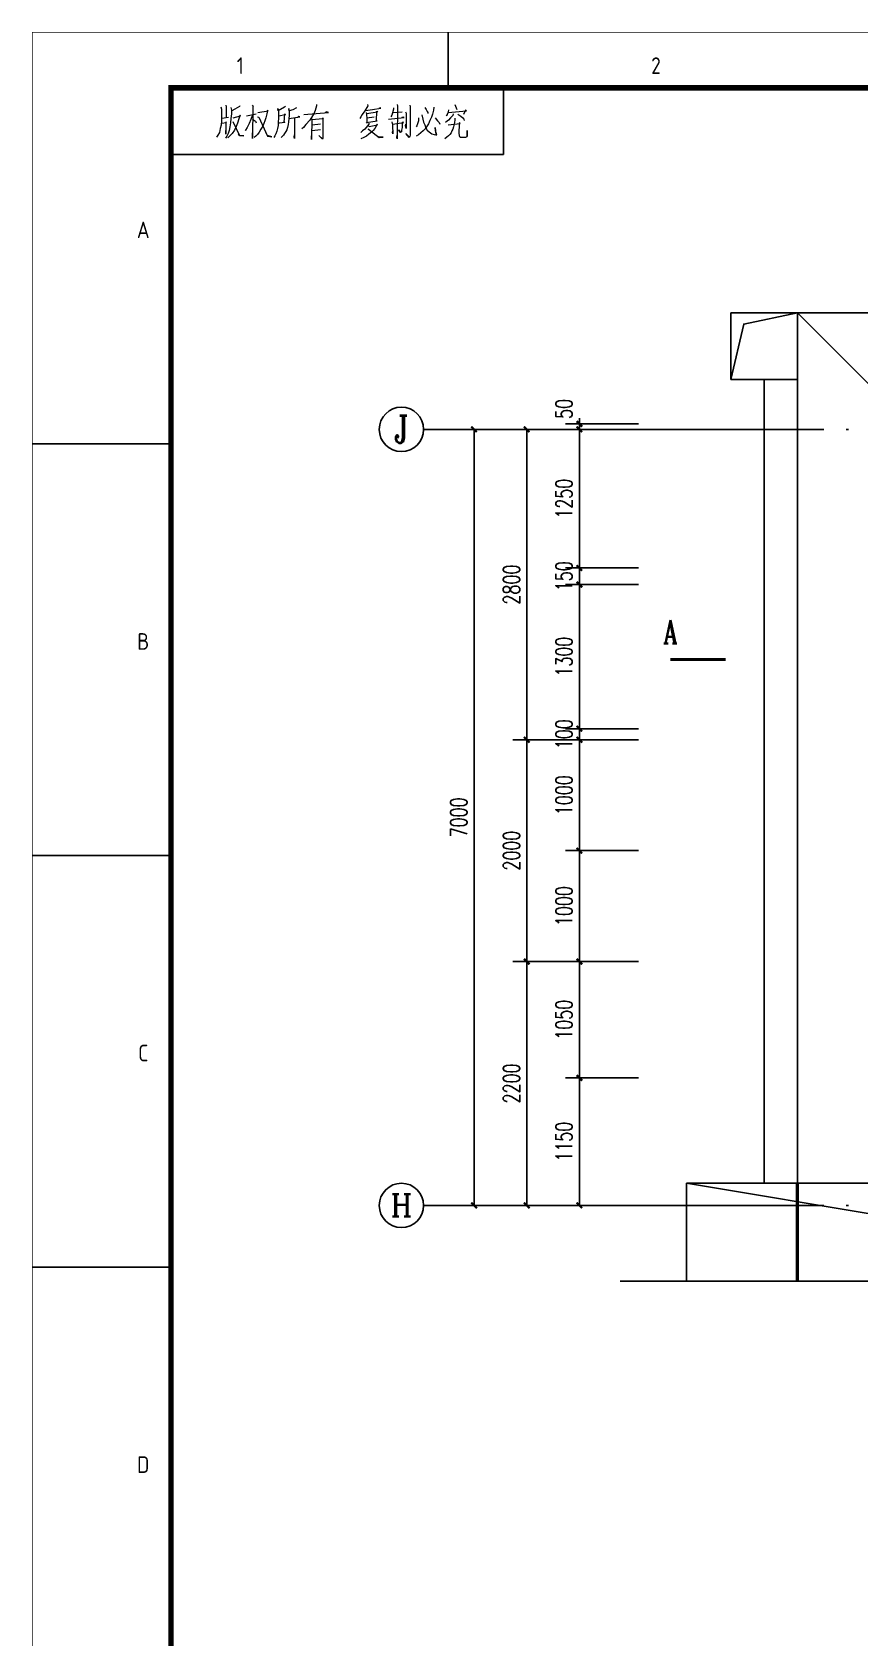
# Model space of a CAD drawing. Extents: x -93062 to 326984, y -142534 to 91021.
# Drawn here: x 141640 to 149106, y -17960 to -3476 of the extents above; entities that cross this region are included whole.
import ezdxf
from ezdxf.enums import TextEntityAlignment as Align

# ---------------------------------------------------------------- set-up
doc = ezdxf.new("R2010")
doc.units = 0
doc.header["$LTSCALE"] = 1000
doc.header["$MEASUREMENT"] = 0
doc.linetypes.add('DASH', pattern=[0.35, 0.25, -0.1])
doc.linetypes.add('DOTE', pattern=[2.42, 2, -0.2, 0.02, -0.2])
doc.layers.get('0').update_dxf_attribs({"color": 8})
doc.layers.get('Defpoints').update_dxf_attribs({"color": 8})
for name, color, linetype in [('AXIS', 8, 'Continuous'), ('AXIS_TEXT', 8, 'Continuous'), ('DIM_SYMB', 8, 'Continuous'), ('DOTE', 8, 'DOTE'), ('GROUND', 8, 'Continuous'), ('PUB_DIM', 8, 'Continuous'), ('PUB_TEXT', 8, 'Continuous'), ('STAIR', 8, 'Continuous')]:
    doc.layers.add(name, color=color, linetype=linetype)
doc.styles.add('_TCH_AXIS', font='COMPLEX', dxfattribs={"bigfont": 'GBCBIG'})
doc.styles.add('_TCH_DIM_T3', font='SIMPLEX', dxfattribs={"width": 0.705882, "bigfont": 'GBCBIG'})
doc.styles.add('_TCH_LABEL', font='COMPLEX', dxfattribs={"bigfont": 'GBCBIG'})
doc.styles.add('COMPLEX', font='COMPLEX')
doc.styles.get("Standard").update_dxf_attribs({"font": 'gbenor.shx', "bigfont": 'gbcbig.shx'})
doc.styles.add('TK', font='GEDITXT.SHX', dxfattribs={"width": 0.85, "height": 3.5, "bigfont": 'DXT.SHX'})
doc.dimstyles.new('_TCH_ARCH&&50', dxfattribs={"dimtxt": 148.75, "dimasz": 50, "dimexe": 125, "dimexo": 150, "dimgap": 63.125, "dimtad": 1, "dimdec": 0, "dimzin": 0, "dimdsep": 46, "dimtxsty": '_TCH_DIM_T3', "dimblk": 'ARCHTICK', "dimcen": 0.09, "dimazin": 2, "dimtfac": 1, "dimtdec": 0, "dimtix": 1, "dimtmove": 2, "dimatfit": 3, "dimfxl": 1, "dimtolj": 1, "dimtzin": 0, "dimarcsym": 0})

# ---------------------------------------------------------------- blocks, each defined once
blk = doc.blocks.new('GEDI_WK_A11')
at = {"color": 3}
for p, q in [((75, 584), (75, 594)), ((85, 572), (85, 584)), ((25, 572), (85, 572)), ((25, 519.75), (0, 519.75)), ((25, 445.5), (0, 445.5)), ((25, 371.25), (0, 371.25))]:
    blk.add_line(p, q, dxfattribs=at)
for points, const_width in [([(0, 0), (1050, 0), (1050, 594), (0, 594)], 0.1), ([(25, 10), (1040, 10), (1040, 584), (25, 584)], 1)]:
    blk.add_lwpolyline(points, close=True, dxfattribs=dict(at, const_width=const_width))
for s, p in [('1', (37.5, 588)), ('2', (112.5, 588))]:
    blk.add_text(s, height=3, dxfattribs=at).set_placement(p, align=Align.MIDDLE)
for s, p in [('A', (20, 556.88)), ('B', (20, 482.62)), ('C', (20, 408.38)), ('D', (20, 334.12))]:
    blk.add_text(s, height=3, dxfattribs=at).set_placement(p, align=Align.CENTER)
blk = doc.blocks.new('GEDI_Copyright_2012')
at = {"color": 7, "lineweight": 0}
for points in [[(8.99, -3.43), (9.11, -3.83), (9.11, -5.03), (9.11, -5.93), (9.03, -6.73), (8.9, -7.33), (8.73, -8.03), (8.48, -8.53), (8.22, -8.93)], [(9.16, -5.48), (10.39, -5.28)], [(10.81, -3.53), (10.9, -4.03), (10.9, -4.68), (10.81, -5.53), (10.73, -6.33), (10.6, -7.03), (10.47, -7.68), (10.3, -8.23), (10.09, -8.72), (9.84, -9.08)], [(9.88, -3.13), (9.96, -3.43), (9.96, -5.33)], [(11.2, -5.43), (12.56, -5.08), (12.47, -4.93), (12.26, -5.58), (12, -6.38), (11.75, -6.98), (11.45, -7.63), (11.03, -8.23), (10.6, -8.68), (10.26, -9.03)], [(12.43, -3.23), (12.34, -3.38), (11.53, -3.88), (10.98, -4.13)], [(14.72, -4.88), (14.42, -5.73), (14.08, -6.43), (13.74, -7.13), (13.45, -7.63), (13.36, -7.78)], [(13.62, -5.08), (15.4, -4.68)], [(14.64, -3.13), (14.81, -3.38), (14.76, -3.33), (14.72, -9.13), (14.68, -8.72), (14.72, -8.13)], [(14.72, -5.63), (15.27, -6.03), (15.4, -6.33)], [(15.7, -4.48), (17.52, -4.18), (17.44, -4.03), (17.27, -4.68), (17.1, -5.43), (16.93, -5.93), (16.76, -6.43), (16.55, -6.93), (16.21, -7.48), (15.91, -7.98), (15.61, -8.43), (15.32, -8.72), (15.02, -8.98)], [(15.61, -5.23), (15.87, -5.28), (17.44, -8.72), (18.2, -8.83), (17.44, -8.63), (17.14, -8.08)], [(20.67, -3.38), (20.5, -3.48), (19.35, -4.13), (19.27, -3.73), (19.4, -4.13), (19.4, -5.43), (19.35, -6.23), (19.31, -6.78), (19.22, -7.33), (19.1, -7.83), (18.93, -8.33), (18.72, -8.68), (18.54, -8.98)], [(19.48, -6.38), (19.56, -6.33), (20.54, -6.18), (20.41, -6.23), (20.54, -4.68), (20.63, -4.88), (19.44, -5.13)], [(22.67, -3.58), (21.99, -3.98), (21.35, -4.13), (21.26, -3.73), (21.35, -4.33), (21.31, -4.93), (21.26, -5.58), (21.22, -6.13), (21.13, -6.63), (21.05, -7.18), (20.92, -7.58), (20.71, -7.88), (20.5, -8.23), (20.28, -8.53), (20.07, -8.78), (19.86, -8.98)], [(21.31, -5.53), (23.22, -5.23), (23.09, -5.18), (22.88, -5.28)], [(22.28, -5.43), (22.28, -9.13), (22.24, -8.88), (22.28, -8.48)], [(26.28, -2.98), (26.28, -3.23), (26.02, -4.08), (25.76, -4.68), (25.51, -5.08), (25.04, -5.83), (24.36, -6.63), (23.9, -7.13), (23.6, -7.38)], [(23.98, -4.83), (28.4, -4.43), (28.14, -4.33)], [(25.34, -5.53), (25.43, -5.73), (25.38, -9.03), (25.38, -9.33), (25.34, -9.03), (25.38, -8.68)], [(25.43, -5.73), (27.38, -5.53), (27.38, -5.43), (27.47, -5.53), (27.38, -5.58), (27.38, -9.08), (27.34, -9.28), (26.66, -8.63), (27.34, -9.18)], [(28.14, -4.33), (27.8, -4.48)], [(35.45, -3.03), (35.49, -3.23), (34.98, -4.18), (34.52, -4.83), (34.26, -5.23), (34.05, -5.53)], [(35.11, -4.08), (36.34, -3.93), (37.87, -3.68), (37.75, -3.63), (37.49, -3.73)], [(35.24, -4.43), (35.28, -4.73), (35.32, -5.58), (35.32, -6.38), (35.28, -6.23), (37.19, -5.93), (37.07, -5.93), (37.15, -4.23), (37.28, -4.38), (35.28, -4.68)], [(36.64, -5.28), (35.36, -5.48)], [(39.27, -5.63), (42.08, -5.33), (42.03, -5.33), (41.87, -5.28), (41.65, -5.38)], [(40.12, -3.58), (40.16, -3.88), (39.83, -4.93), (39.66, -5.23)], [(40.12, -4.48), (41.74, -4.33)], [(40.8, -3.03), (40.84, -3.28), (40.8, -9.23), (40.72, -8.88), (40.8, -8.53)], [(42.33, -4.33), (42.42, -4.58), (42.42, -7.33), (42.33, -6.83), (42.37, -6.53)], [(43.1, -3.13), (43.18, -3.43), (43.14, -8.23), (43.14, -8.53), (43.1, -8.78), (43.05, -8.88), (42.97, -8.98), (42.37, -8.23), (43.05, -8.88)], [(47.43, -3.48), (47.39, -4.03), (47.17, -4.73), (47, -5.28), (46.71, -5.88), (46.45, -6.48), (46.2, -6.88), (45.86, -7.38), (45.47, -7.78), (45.09, -8.13), (44.67, -8.48), (44.24, -8.72)], [(44.67, -5.43), (44.63, -5.93), (44.5, -6.48), (44.37, -6.83), (44.24, -7.03)], [(45.26, -4.88), (45.43, -5.63), (45.56, -6.18), (45.77, -6.68), (45.99, -7.23), (46.24, -7.63), (46.58, -7.93), (47.05, -8.28), (47.51, -8.43), (47.81, -8.48), (47.94, -8.48), (47.73, -7.78), (47.64, -7.13), (47.81, -8.48)], [(45.82, -3.53), (46.07, -3.93), (46.24, -4.28), (46.32, -4.48), (46.32, -4.63)], [(47.64, -5.43), (48.07, -5.93), (48.36, -6.28), (48.49, -6.58)], [(51.21, -5.48), (51.21, -5.83), (51.08, -6.58), (50.95, -7.03), (50.83, -7.43), (50.7, -7.78), (50.53, -8.13), (50.32, -8.43), (50.06, -8.68), (49.77, -8.93), (49.43, -9.18)], [(50.91, -4.68), (50.83, -4.98), (50.44, -5.43), (50.06, -5.83), (49.81, -6.03), (49.55, -6.23)], [(50.06, -3.98), (50.02, -4.33), (49.94, -4.58), (49.85, -4.83), (49.77, -4.98), (49.68, -5.03), (50.02, -4.43), (53.29, -4.13), (53.16, -4.03), (52.78, -4.83)], [(51.21, -3.03), (51.47, -3.58), (51.55, -3.93)], [(51.76, -4.78), (52.27, -5.13), (52.65, -5.43), (52.83, -5.68), (52.91, -5.88)], [(9.11, -6.38), (10.01, -6.28), (9.92, -6.13), (9.92, -8.38), (9.88, -8.08), (9.88, -7.68)], [(11.15, -6.08), (12.34, -8.63), (13.15, -8.68), (12.38, -8.58), (12.17, -8.28)], [(26.96, -6.58), (25.47, -6.73)], [(25.47, -7.68), (26.96, -7.53)], [(35.71, -6.38), (35.71, -6.53), (34.98, -7.43), (34.56, -7.78), (34.26, -8.03)], [(35.62, -6.88), (35.75, -6.98), (37.28, -6.68), (37.23, -6.53), (36.77, -7.33), (36.47, -7.68), (36.17, -7.98), (35.71, -8.38), (35.28, -8.72), (34.81, -8.98), (34.26, -9.23)], [(35.54, -7.38), (35.62, -7.43), (37.57, -8.98), (38.3, -8.93), (37.57, -8.93), (37.32, -8.78)], [(39.87, -6.13), (39.95, -6.68), (39.95, -6.78), (40, -8.28), (39.95, -7.98), (40, -7.73)], [(40, -6.58), (41.95, -6.28), (41.82, -6.13), (41.74, -6.53), (41.69, -7.18), (41.61, -7.63), (41.57, -7.93), (41.44, -8.08), (41.06, -7.58), (41.48, -8.03)], [(49.98, -6.68), (52.19, -6.43), (52.06, -6.28), (52.02, -6.58), (51.93, -8.18), (51.97, -8.63), (52.06, -8.78), (52.19, -8.88), (52.4, -8.88), (52.61, -8.88), (53.21, -8.88), (53.42, -8.78), (53.46, -8.72), (53.42, -7.68), (53.42, -8.78)]]:
    blk.add_lwpolyline(points, dxfattribs=at)
blk = doc.blocks.new('A$C024A6866')
for name, p in [('GEDI_WK_A11', (0, 0)), ('GEDI_Copyright_2012', (25, 584))]:
    blk.add_blockref(name, p)
at = {"style": 'TK', "width": 0.85}
for tag, height, p in [('PROJECTNAME', 4.75, (985, 44)), ('PHASE', 4, (1027, 44)), ('DRAWINGNAME', 4.75, (995, 31))]:
    blk.add_attdef(tag, text='', height=height, dxfattribs=at).set_placement(p, align=Align.MIDDLE_CENTER)
for tag, p, height in [('APPROVE', (872, 32.75), 3.5), ('DESIGN', (917, 32.75), 3.5), ('REVIEW1', (872, 25.75), 3.5), ('DRAW', (917, 25.75), 3.5), ('REVIEW2', (872, 18.75), 3.5), ('PROPORTION', (917, 18.75), 3.5), ('DRAWINGNUMBER', (967, 18.5), 4), ('CHECK', (872, 11.75), 3.5), ('DATE', (917, 11.75), 3.5), ('VERSION', (1033, 11.75), 3.5)]:
    blk.add_attdef(tag, p, '', height=height, dxfattribs=at)
blk = doc.blocks.new('sgdsg')
at = {"xscale": 50, "yscale": 50, "zscale": 50}
blk.add_blockref('A$C024A6866', (-52500, 0), dxfattribs=at)
blk = doc.blocks.new('_ArchTick')
at = {"color": 0, "linetype": 'ByBlock', "const_width": 0.4}
blk.add_lwpolyline([(-0.5, -0.5), (0.5, 0.5)], dxfattribs=at)
blk = doc.blocks.new('*D880')
at = {"layer": 'Defpoints', "color": 0, "transparency": 16777216}
for p in [(146576, -7009), (147258, -7009), (147258, -7059)]:
    blk.add_point(p, dxfattribs=at)
at = {"layer": 'PUB_DIM', "color": 0, "lineweight": -2, "transparency": 16777216}
for p, q in [((147108, -7009), (146451, -7009)), ((147108, -7059), (146451, -7059)), ((146576, -7009), (146576, -6959)), ((146576, -7059), (146576, -7009)), ((146576, -7059), (146576, -7109))]:
    blk.add_line(p, q, dxfattribs=at)
at = {"layer": 'PUB_DIM', "color": 0, "lineweight": -2, "transparency": 16777216, "xscale": 50, "yscale": 50, "zscale": 50}
for p, rotation in [((146576, -7009), 270), ((146576, -7059), 90)]:
    blk.add_blockref('_ArchTick', p, dxfattribs=dict(at, rotation=rotation))
at = {"layer": 'PUB_DIM', "color": 0, "transparency": 16777216, "insert": (146438, -6874), "char_height": 148.8, "attachment_point": 5, "rotation": 90, "style": '_TCH_DIM_T3'}
blk.add_mtext('\\A1;50', dxfattribs=at)
blk = doc.blocks.new('*D881')
at = {"layer": 'Defpoints', "color": 0, "transparency": 16777216}
for p in [(146576, -7059), (147258, -7059), (147258, -8309)]:
    blk.add_point(p, dxfattribs=at)
at = {"layer": 'PUB_DIM', "color": 0, "lineweight": -2, "transparency": 16777216}
for p, q in [((147108, -7059), (146451, -7059)), ((146576, -8309), (146576, -7059)), ((147108, -8309), (146451, -8309))]:
    blk.add_line(p, q, dxfattribs=at)
at = {"layer": 'PUB_DIM', "color": 0, "lineweight": -2, "transparency": 16777216, "xscale": 50, "yscale": 50, "zscale": 50}
for p, rotation in [((146576, -7059), 90), ((146576, -8309), 270)]:
    blk.add_blockref('_ArchTick', p, dxfattribs=dict(at, rotation=rotation))
at = {"layer": 'PUB_DIM', "color": 0, "transparency": 16777216, "insert": (146438, -7684), "char_height": 148.8, "attachment_point": 5, "rotation": 90, "style": '_TCH_DIM_T3'}
blk.add_mtext('\\A1;1250', dxfattribs=at)
blk = doc.blocks.new('*D882')
at = {"layer": 'Defpoints', "color": 0, "transparency": 16777216}
for p in [(146576, -8309), (147258, -8309), (147258, -8459)]:
    blk.add_point(p, dxfattribs=at)
at = {"layer": 'PUB_DIM', "color": 0, "lineweight": -2, "transparency": 16777216}
for p, q in [((147108, -8309), (146451, -8309)), ((146576, -8309), (146576, -8259)), ((146576, -8459), (146576, -8309)), ((147108, -8459), (146451, -8459)), ((146576, -8459), (146576, -8509))]:
    blk.add_line(p, q, dxfattribs=at)
at = {"layer": 'PUB_DIM', "color": 0, "lineweight": -2, "transparency": 16777216, "xscale": 50, "yscale": 50, "zscale": 50}
for p, rotation in [((146576, -8309), 270), ((146576, -8459), 90)]:
    blk.add_blockref('_ArchTick', p, dxfattribs=dict(at, rotation=rotation))
at = {"layer": 'PUB_DIM', "color": 0, "transparency": 16777216, "insert": (146438, -8384), "char_height": 148.8, "attachment_point": 5, "rotation": 90, "style": '_TCH_DIM_T3'}
blk.add_mtext('\\A1;150', dxfattribs=at)
blk = doc.blocks.new('*D883')
at = {"layer": 'Defpoints', "color": 0, "transparency": 16777216}
for p in [(146576, -8459), (147258, -8459), (147258, -9759)]:
    blk.add_point(p, dxfattribs=at)
at = {"layer": 'PUB_DIM', "color": 0, "lineweight": -2, "transparency": 16777216}
for p, q in [((147108, -8459), (146451, -8459)), ((146576, -9759), (146576, -8459)), ((147108, -9759), (146451, -9759))]:
    blk.add_line(p, q, dxfattribs=at)
at = {"layer": 'PUB_DIM', "color": 0, "lineweight": -2, "transparency": 16777216, "xscale": 50, "yscale": 50, "zscale": 50}
for p, rotation in [((146576, -8459), 90), ((146576, -9759), 270)]:
    blk.add_blockref('_ArchTick', p, dxfattribs=dict(at, rotation=rotation))
at = {"layer": 'PUB_DIM', "color": 0, "transparency": 16777216, "insert": (146438, -9109), "char_height": 148.8, "attachment_point": 5, "rotation": 90, "style": '_TCH_DIM_T3'}
blk.add_mtext('\\A1;1300', dxfattribs=at)
blk = doc.blocks.new('*D884')
at = {"layer": 'Defpoints', "color": 0, "transparency": 16777216}
for p in [(146576, -9759), (147258, -9759), (147258, -9859)]:
    blk.add_point(p, dxfattribs=at)
at = {"layer": 'PUB_DIM', "color": 0, "lineweight": -2, "transparency": 16777216}
for p, q in [((147108, -9759), (146451, -9759)), ((146576, -9759), (146576, -9709)), ((146576, -9859), (146576, -9759)), ((147108, -9859), (146451, -9859)), ((146576, -9859), (146576, -9909))]:
    blk.add_line(p, q, dxfattribs=at)
at = {"layer": 'PUB_DIM', "color": 0, "lineweight": -2, "transparency": 16777216, "xscale": 50, "yscale": 50, "zscale": 50}
for p, rotation in [((146576, -9759), 270), ((146576, -9859), 90)]:
    blk.add_blockref('_ArchTick', p, dxfattribs=dict(at, rotation=rotation))
at = {"layer": 'PUB_DIM', "color": 0, "transparency": 16777216, "insert": (146438, -9809), "char_height": 148.8, "attachment_point": 5, "rotation": 90, "style": '_TCH_DIM_T3'}
blk.add_mtext('\\A1;100', dxfattribs=at)
blk = doc.blocks.new('*D885')
at = {"layer": 'Defpoints', "color": 0, "transparency": 16777216}
for p in [(146576, -9859), (147258, -9859), (147258, -10859)]:
    blk.add_point(p, dxfattribs=at)
at = {"layer": 'PUB_DIM', "color": 0, "lineweight": -2, "transparency": 16777216}
for p, q in [((147108, -9859), (146451, -9859)), ((146576, -10859), (146576, -9859)), ((147108, -10859), (146451, -10859))]:
    blk.add_line(p, q, dxfattribs=at)
at = {"layer": 'PUB_DIM', "color": 0, "lineweight": -2, "transparency": 16777216, "xscale": 50, "yscale": 50, "zscale": 50}
for p, rotation in [((146576, -9859), 90), ((146576, -10859), 270)]:
    blk.add_blockref('_ArchTick', p, dxfattribs=dict(at, rotation=rotation))
at = {"layer": 'PUB_DIM', "color": 0, "transparency": 16777216, "insert": (146438, -10359), "char_height": 148.8, "attachment_point": 5, "rotation": 90, "style": '_TCH_DIM_T3'}
blk.add_mtext('\\A1;1000', dxfattribs=at)
blk = doc.blocks.new('*D886')
at = {"layer": 'Defpoints', "color": 0, "transparency": 16777216}
for p in [(146576, -10859), (147258, -10859), (147258, -11859)]:
    blk.add_point(p, dxfattribs=at)
at = {"layer": 'PUB_DIM', "color": 0, "lineweight": -2, "transparency": 16777216}
for p, q in [((147108, -10859), (146451, -10859)), ((146576, -11859), (146576, -10859)), ((147108, -11859), (146451, -11859))]:
    blk.add_line(p, q, dxfattribs=at)
at = {"layer": 'PUB_DIM', "color": 0, "lineweight": -2, "transparency": 16777216, "xscale": 50, "yscale": 50, "zscale": 50}
for p, rotation in [((146576, -10859), 90), ((146576, -11859), 270)]:
    blk.add_blockref('_ArchTick', p, dxfattribs=dict(at, rotation=rotation))
at = {"layer": 'PUB_DIM', "color": 0, "transparency": 16777216, "insert": (146438, -11359), "char_height": 148.8, "attachment_point": 5, "rotation": 90, "style": '_TCH_DIM_T3'}
blk.add_mtext('\\A1;1000', dxfattribs=at)
blk = doc.blocks.new('*D887')
at = {"layer": 'Defpoints', "color": 0, "transparency": 16777216}
for p in [(146576, -11859), (147258, -11859), (147258, -12909)]:
    blk.add_point(p, dxfattribs=at)
at = {"layer": 'PUB_DIM', "color": 0, "lineweight": -2, "transparency": 16777216}
for p, q in [((147108, -11859), (146451, -11859)), ((146576, -12909), (146576, -11859)), ((147108, -12909), (146451, -12909))]:
    blk.add_line(p, q, dxfattribs=at)
at = {"layer": 'PUB_DIM', "color": 0, "lineweight": -2, "transparency": 16777216, "xscale": 50, "yscale": 50, "zscale": 50}
for p, rotation in [((146576, -11859), 90), ((146576, -12909), 270)]:
    blk.add_blockref('_ArchTick', p, dxfattribs=dict(at, rotation=rotation))
at = {"layer": 'PUB_DIM', "color": 0, "transparency": 16777216, "insert": (146438, -12384), "char_height": 148.8, "attachment_point": 5, "rotation": 90, "style": '_TCH_DIM_T3'}
blk.add_mtext('\\A1;1050', dxfattribs=at)
blk = doc.blocks.new('*D888')
at = {"layer": 'Defpoints', "color": 0, "transparency": 16777216}
for p in [(146576, -12909), (147258, -12909), (147258, -14059)]:
    blk.add_point(p, dxfattribs=at)
at = {"layer": 'PUB_DIM', "color": 0, "lineweight": -2, "transparency": 16777216}
for p, q in [((147108, -12909), (146451, -12909)), ((146576, -14059), (146576, -12909)), ((147108, -14059), (146451, -14059))]:
    blk.add_line(p, q, dxfattribs=at)
at = {"layer": 'PUB_DIM', "color": 0, "lineweight": -2, "transparency": 16777216, "xscale": 50, "yscale": 50, "zscale": 50}
for p, rotation in [((146576, -12909), 90), ((146576, -14059), 270)]:
    blk.add_blockref('_ArchTick', p, dxfattribs=dict(at, rotation=rotation))
at = {"layer": 'PUB_DIM', "color": 0, "transparency": 16777216, "insert": (146438, -13484), "char_height": 148.8, "attachment_point": 5, "rotation": 90, "style": '_TCH_DIM_T3'}
blk.add_mtext('\\A1;1150', dxfattribs=at)
blk = doc.blocks.new('*D896')
at = {"layer": 'Defpoints', "color": 0, "transparency": 16777216}
for p in [(145626, -7059), (146308, -7059), (146308, -14059)]:
    blk.add_point(p, dxfattribs=at)
at = {"layer": 'PUB_DIM', "color": 0, "lineweight": -2, "transparency": 16777216}
for p, q in [((146158, -7059), (145501, -7059)), ((145626, -14059), (145626, -7059)), ((146158, -14059), (145501, -14059))]:
    blk.add_line(p, q, dxfattribs=at)
at = {"layer": 'PUB_DIM', "color": 0, "lineweight": -2, "transparency": 16777216, "xscale": 50, "yscale": 50, "zscale": 50}
for p, rotation in [((145626, -7059), 90), ((145626, -14059), 270)]:
    blk.add_blockref('_ArchTick', p, dxfattribs=dict(at, rotation=rotation))
at = {"layer": 'PUB_DIM', "color": 0, "transparency": 16777216, "insert": (145488, -10559), "char_height": 148.8, "attachment_point": 5, "rotation": 90, "style": '_TCH_DIM_T3'}
blk.add_mtext('\\A1;7000', dxfattribs=at)
blk = doc.blocks.new('*D897')
at = {"layer": 'Defpoints', "color": 0, "transparency": 16777216}
for p in [(146101, -7059), (146782, -7059), (146782, -9859)]:
    blk.add_point(p, dxfattribs=at)
at = {"layer": 'PUB_DIM', "color": 0, "lineweight": -2, "transparency": 16777216}
for p, q in [((146632, -7059), (145976, -7059)), ((146101, -9859), (146101, -7059)), ((146632, -9859), (145976, -9859))]:
    blk.add_line(p, q, dxfattribs=at)
at = {"layer": 'PUB_DIM', "color": 0, "lineweight": -2, "transparency": 16777216, "xscale": 50, "yscale": 50, "zscale": 50}
for p, rotation in [((146101, -7059), 90), ((146101, -9859), 270)]:
    blk.add_blockref('_ArchTick', p, dxfattribs=dict(at, rotation=rotation))
at = {"layer": 'PUB_DIM', "color": 0, "transparency": 16777216, "insert": (145964, -8459), "char_height": 148.8, "attachment_point": 5, "rotation": 90, "style": '_TCH_DIM_T3'}
blk.add_mtext('\\A1;2800', dxfattribs=at)
blk = doc.blocks.new('*D898')
at = {"layer": 'Defpoints', "color": 0, "transparency": 16777216}
for p in [(146101, -9859), (146782, -9859), (146782, -11859)]:
    blk.add_point(p, dxfattribs=at)
at = {"layer": 'PUB_DIM', "color": 0, "lineweight": -2, "transparency": 16777216}
for p, q in [((146632, -9859), (145976, -9859)), ((146101, -11859), (146101, -9859)), ((146632, -11859), (145976, -11859))]:
    blk.add_line(p, q, dxfattribs=at)
at = {"layer": 'PUB_DIM', "color": 0, "lineweight": -2, "transparency": 16777216, "xscale": 50, "yscale": 50, "zscale": 50}
for p, rotation in [((146101, -9859), 90), ((146101, -11859), 270)]:
    blk.add_blockref('_ArchTick', p, dxfattribs=dict(at, rotation=rotation))
at = {"layer": 'PUB_DIM', "color": 0, "transparency": 16777216, "insert": (145964, -10859), "char_height": 148.8, "attachment_point": 5, "rotation": 90, "style": '_TCH_DIM_T3'}
blk.add_mtext('\\A1;2000', dxfattribs=at)
blk = doc.blocks.new('*D899')
at = {"layer": 'Defpoints', "color": 0, "transparency": 16777216}
for p in [(146101, -11859), (146782, -11859), (146782, -14059)]:
    blk.add_point(p, dxfattribs=at)
at = {"layer": 'PUB_DIM', "color": 0, "lineweight": -2, "transparency": 16777216}
for p, q in [((146632, -11859), (145976, -11859)), ((146101, -14059), (146101, -11859)), ((146632, -14059), (145976, -14059))]:
    blk.add_line(p, q, dxfattribs=at)
at = {"layer": 'PUB_DIM', "color": 0, "lineweight": -2, "transparency": 16777216, "xscale": 50, "yscale": 50, "zscale": 50}
for p, rotation in [((146101, -11859), 90), ((146101, -14059), 270)]:
    blk.add_blockref('_ArchTick', p, dxfattribs=dict(at, rotation=rotation))
at = {"layer": 'PUB_DIM', "color": 0, "transparency": 16777216, "insert": (145964, -12959), "char_height": 148.8, "attachment_point": 5, "rotation": 90, "style": '_TCH_DIM_T3'}
blk.add_mtext('\\A1;2200', dxfattribs=at)
blk = doc.blocks.new('_AXISO')
blk.add_circle((0, 0), 0.5)
at = {"layer": 'AXIS_TEXT', "style": 'COMPLEX', "width": 1.041667}
blk.add_attdef('A', text='', height=0.56, dxfattribs=at).set_placement((-0.25, -0.28), (0.25, -0.28), align=Align.FIT)

msp = doc.modelspace()

# ---------------------------------------------------------------- linework, layer by layer
at = {"layer": 'AXIS'}
for p, q in [((146782.5, -7058.9), (145170.8, -7058.9)), ((146782.5, -14058.9), (145170.8, -14058.9))]:
    msp.add_line(p, q, dxfattribs=at)
at = {"layer": 'DIM_SYMB', "const_width": 25}
msp.add_lwpolyline([(147397, -9135), (147897, -9135)], dxfattribs=at)
at = {"layer": 'DIM_SYMB'}
msp.add_lwpolyline([(146943.2, -14742.5), (152218.4, -14742.5), (152256.6, -14637.5), (152293.6, -14847.5), (152330.9, -14742.5), (157606, -14742.5)], dxfattribs=at)
at = {"layer": 'DOTE'}
for p, q in [((146782.5, -7058.9), (157606, -7058.9)), ((146782.5, -14058.9), (157606, -14058.9))]:
    msp.add_line(p, q, dxfattribs=at)
at = {"layer": 'GROUND'}
for p, q in [((157606, -6008.9), (148543.2, -6008.9)), ((148543.2, -6008.9), (148543.2, -13858.9)), ((149343.2, -6808.9), (148543.2, -6008.9))]:
    msp.add_line(p, q, dxfattribs=at)
msp.add_lwpolyline([(148543.2, -6608.6), (147943.2, -6608.6), (147943.2, -6008.9), (148543.2, -6008.9)], close=True, dxfattribs=at)
for points in [[(147943.2, -6608.6), (148058.5, -6109.8), (148543.2, -6008.9)], [(148243.2, -6608.6), (148243.2, -13858.9)]]:
    msp.add_lwpolyline(points, dxfattribs=at)
at = {"layer": 'GROUND', "color": 251, "linetype": 'DASH', "const_width": 30}
msp.add_lwpolyline([(148543.2, -13858.9), (148543.2, -14742.5)], dxfattribs=at)
at = {"layer": 'STAIR'}
for p, q in [((147543.2, -13858.9), (147543.2, -14742.5)), ((147543.2, -13858.9), (149343.2, -13858.9)), ((149343.2, -14158.9), (147543.2, -13858.9)), ((147543.2, -14742.5), (149343.2, -14742.5))]:
    msp.add_line(p, q, dxfattribs=at)

# ---------------------------------------------------------------- block references
msp.add_blockref('sgdsg', (194142, -33178))
at = {"layer": 'AXIS'}
ref = msp.add_blockref('_AXISO', (144970.8, -7058.9), dxfattribs=dict(at, xscale=400, yscale=400, zscale=400))
ref.add_attrib('A', 'J', dxfattribs={"layer": 'AXIS_TEXT', "height": 248, "style": '_TCH_AXIS'}).set_placement((144905.8, -7182.9), (145035.7, -7182.9), align=Align.FIT)
ref = msp.add_blockref('_AXISO', (144970.8, -14058.9), dxfattribs=dict(at, xscale=400, yscale=400, zscale=400))
ref.add_attrib('A', 'H', dxfattribs={"layer": 'AXIS_TEXT', "height": 202.8, "style": '_TCH_AXIS'}).set_placement((144874.2, -14160.3), (145067.3, -14160.3), align=Align.FIT)

# ---------------------------------------------------------------- texts
at = {"layer": 'PUB_TEXT', "style": '_TCH_LABEL', "width": 0.705882}
msp.add_text('A', height=212.5, dxfattribs=at).set_placement((147332.7, -8991.2))

# ---------------------------------------------------------------- dimensions: what is measured, and where the dimension line sits
at = {"layer": 'PUB_DIM'}
dim = msp.add_linear_dim(base=(146576, -7008.9), p1=(147257.5, -7058.9), p2=(147257.5, -7008.9), angle=90, dimstyle='_TCH_ARCH&&50', dxfattribs=at)
dim.commit()
dim.dimension.update_dxf_attribs({"geometry": '*D880', "text_midpoint": (146438.5, -6873.9), "dimtype": 129})
for p1, p2, picture, middle in [((146307.5, -14058.9), (146307.5, -7058.9), '*D896', (145488.5, -10558.9)), ((146782.5, -9858.9), (146782.5, -7058.9), '*D897', (145963.5, -8458.9)), ((147257.5, -8308.9), (147257.5, -7058.9), '*D881', (146438.5, -7683.9)), ((147257.5, -8458.9), (147257.5, -8308.9), '*D882', (146438.5, -8383.9)), ((147257.5, -9758.9), (147257.5, -8458.9), '*D883', (146438.5, -9108.9)), ((147257.5, -9858.9), (147257.5, -9758.9), '*D884', (146438.5, -9808.9)), ((146782.5, -11858.9), (146782.5, -9858.9), '*D898', (145963.5, -10858.9)), ((147257.5, -10858.9), (147257.5, -9858.9), '*D885', (146438.5, -10358.9)), ((147257.5, -11858.9), (147257.5, -10858.9), '*D886', (146438.5, -11358.9)), ((146782.5, -14058.9), (146782.5, -11858.9), '*D899', (145963.5, -12958.9)), ((147257.5, -12908.9), (147257.5, -11858.9), '*D887', (146438.5, -12383.9)), ((147257.5, -14058.9), (147257.5, -12908.9), '*D888', (146438.5, -13483.9))]:
    dim = msp.add_aligned_dim(p1=p1, p2=p2, distance=681.5, dimstyle='_TCH_ARCH&&50', dxfattribs=at)
    dim.commit()
    dim.dimension.update_dxf_attribs({"geometry": picture, "text_midpoint": middle})

doc.saveas('drawing.dxf')
